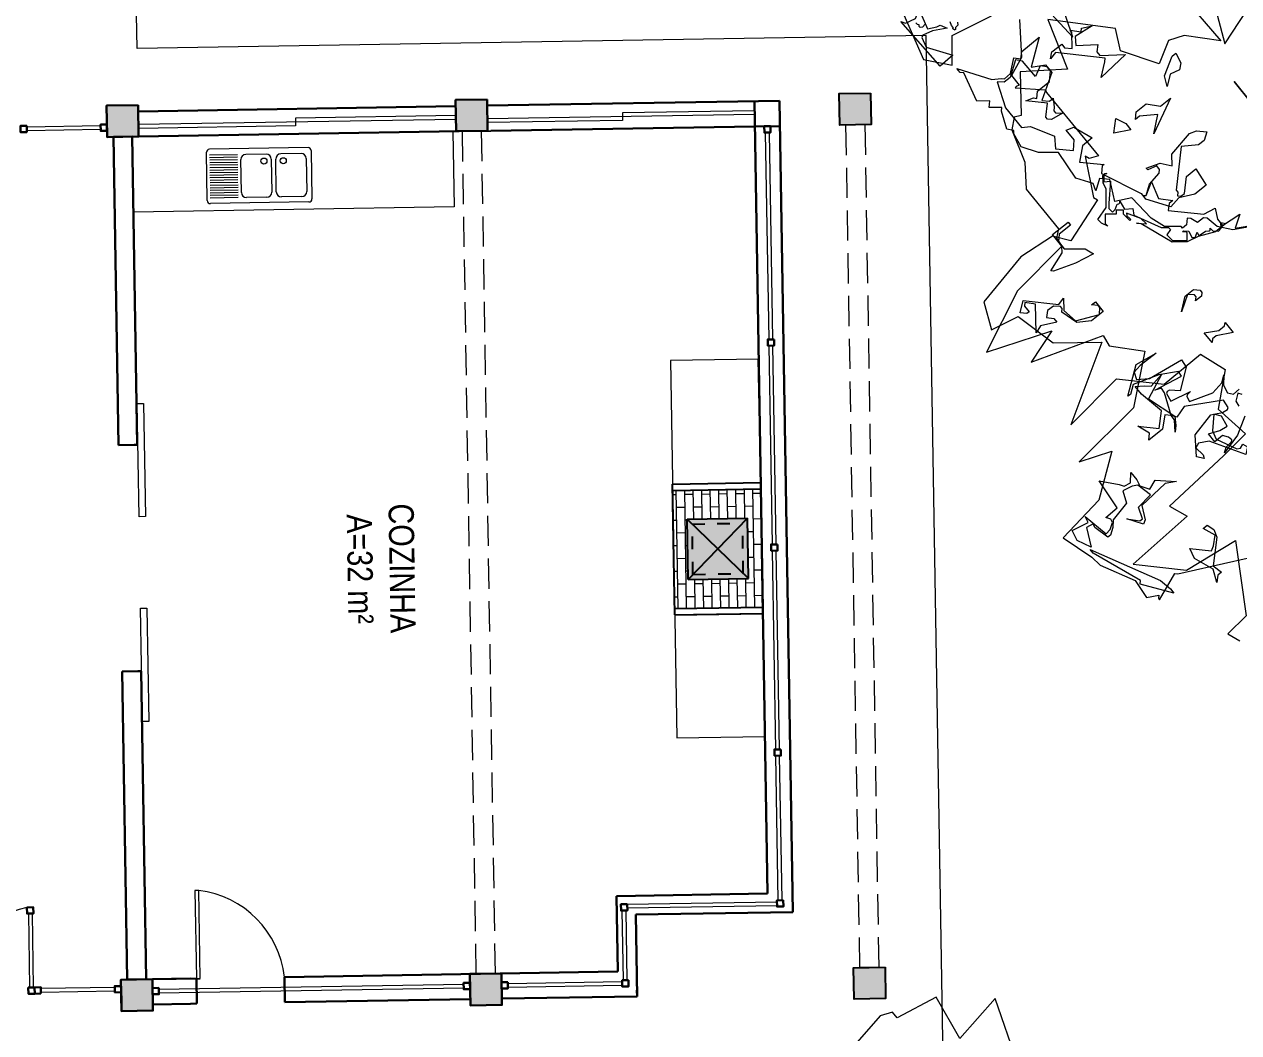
# Model space of a CAD drawing. Header units: metres. Extents: x -71 to 881, y -503 to 661.
# Drawn here: x 206.43 to 216.08, y -213.53 to -205.51 of the extents above; entities that cross this region are included whole.
import ezdxf

# ---------------------------------------------------------------- set-up
doc = ezdxf.new("R2010")
doc.units = ezdxf.units.M
doc.linetypes.add('ACAD_ISO02W100', pattern=[15, 12, -3])
doc.linetypes.add('HIDDEN2', pattern=[0.1875, 0.125, -0.0625])
for name, color, linetype, lineweight in [('02. Paredes', 6, 'Continuous', 30), ('03. Esquadria janelas', 2, 'Continuous', 15), ('03. Esquadria Porta', 2, 'Continuous', 15), ('04. Pisos', 8, 'Continuous', 5), ('05. Textos', 5, 'Continuous', 0), ('07. Mobiliário', 51, 'Continuous', 5), ('08. Projeção', 1, 'ACAD_ISO02W100', 5)]:
    doc.layers.add(name, color=color, linetype=linetype, lineweight=lineweight)
doc.layers.add('ARBRE', color=100, linetype='Continuous', lineweight=13, true_color=0x00ff3f)
doc.layers.add('Cobertura', color=2, linetype='Continuous')
doc.styles.add('ESC 1.100', font='ARIALN.TTF', dxfattribs={"height": 0.2})

# ---------------------------------------------------------------- blocks, each defined once
blk = doc.blocks.new('WMF2', base_point=(0, 0.01))
at = {"color": 251, "lineweight": 0, "true_color": 0x636466}
for points in [[(202.88, -101.16), (188.84, -101.73), (195.03, -95.86), (196.4, -92.3), (193.55, -87.25), (201.48, -82.18), (206.17, -84.52), (217.5, -73.62), (205.76, -70.03), (212.07, -61.12), (204.08, -54.99), (204.77, -53.52), (202.84, -51.25), (195.1, -48.95), (190.12, -45.33), (178.29, -45.44), (176.89, -43.78), (174.7, -43.59), (173.01, -29.2), (166.39, -14.78), (160.89, -29.58), (158.19, -21.39), (152.68, -38.14), (149.95, -37.75), (143.85, -43.43), (139.57, -38.33), (135.29, -33.25), (133.39, -15.7), (130.63, -23.1), (123.64, -13.73), (121.99, -1.9), (114.39, -4.34), (111.72, -4.67), (103.98, -8.76), (99.27, -8.35), (97.95, -10.89), (97.46, -10.41), (97.02, -10.37), (99.54, -16.88), (99.06, -17.38), (95.41, -24.9), (90.83, -34.32)], [(62.22, -27.79), (49.27, -24.43), (44.16, -28.75), (49.49, -33.04), (47.38, -42.86)], [(52.22, -53.02), (31.88, -54.47), (45.91, -59.56)], [(24.01, -87.6), (8.81, -80.93), (12.69, -92.64)], [(100.3, -13.3), (97.37, -13.9), (96.16, -13.9), (102.61, -9.16), (103.21, -9.75), (114.9, -5.14), (116, -5.14), (100.3, -13.3), (100.3, -13.3)], [(122.03, -4.59), (121.2, -8.62), (122.72, -8.94), (116.58, -10.22), (116.74, -11.56), (117.68, -13), (118.53, -13.17), (119.53, -12.5), (119.62, -15.95), (127.05, -16.59), (123.52, -19.64), (122.5, -20.31), (122.25, -21.93), (124.05, -23.52), (121.84, -23.52), (120.32, -23.2), (118.31, -24.55), (119.17, -26.74), (115.88, -30.39), (117.14, -28.09), (116.53, -20.76), (113.49, -19.25), (112.89, -18.34), (116.25, -16.14), (114.07, -18.14), (114, -18.92), (116.7, -19.9), (117.23, -23.8), (120.73, -22.94), (121.42, -21.76), (121.9, -19.39), (119.14, -18.3), (118.02, -13.51), (116.67, -12.35), (115.65, -10.82), (115.72, -10.05), (119.34, -9.11), (120.19, -9.29), (120.53, -7.61), (116.29, -5.59), (119.5, -4.04), (122.03, -4.59), (122.03, -4.59)], [(192.69, -188.7), (207.51, -193.95), (205.44, -181.84), (216.23, -183.49), (218.11, -173.58), (219.76, -173.52), (220.92, -170.8), (219.49, -162.84)], [(221.59, -68.47), (214.46, -63.39), (212.7, -59.01), (209.83, -58.98), (210.04, -58.28), (209.88, -57.88), (205.22, -63.07), (204.55, -62.86), (196.2, -62.98), (185.71, -63.11), (186.56, -61.11), (187.58, -60.7), (178.92, -56.25), (177.9, -56.66), (174.32, -45.95), (177.81, -43.34), (178.67, -34.61), (175.87, -21.54), (169.72, -18.91), (168.26, -25.61), (158.55, -28.14), (151.66, -37.02), (141.23, -19.49), (142.97, -34.33), (135.13, -42.17), (135.3, -53.01), (129.01, -55.27), (122.91, -48.29), (114.53, -49.68), (113.77, -42.55), (112.45, -25.61), (108.09, -27.35), (107.21, -10.78), (98.49, -19.49), (96.74, -32.59), (81.64, -23.67), (81.04, -17.76), (78.09, -18.94)], [(95.41, -24.9), (93.1, -25.5), (93.1, -24.4), (91.88, -23.19), (94.81, -24.4), (99.43, -22.59), (101.87, -23.19), (98.33, -26.72), (98.94, -27.82), (100.65, -29.64), (103.57, -28.43), (103.57, -29.64), (101.87, -30.26), (100.05, -29.64), (95.41, -24.9), (95.41, -24.9)], [(57.77, -28.84), (58.63, -30.3), (56.93, -35.37), (57.37, -30.33), (54.22, -29.5), (53.25, -31.47), (53.04, -32.3), (51.55, -33.16), (53.17, -30.11), (53.78, -27.79), (53.47, -27.25), (51.12, -26.63), (45.81, -30.31), (45.66, -26.44), (59.37, -25.77), (58.42, -26.33), (57.77, -28.84), (57.77, -28.84)], [(51.12, -35.83), (50.51, -35.51), (50.45, -34.8), (50.07, -34.49), (50.03, -34.34), (50.2, -34.23), (50.61, -34.11), (50.82, -34.33), (51.37, -34.3), (52.2, -34.62)], [(55.43, -29.76), (55.24, -28.88), (55.5, -28.39), (55.87, -28.34), (56.16, -28.62), (56.42, -28.33), (56.99, -28.28)], [(169.87, -28.84), (169.25, -28.23), (167.56, -28.23), (167.56, -27.6), (168.66, -26.5), (170.48, -28.84), (164.64, -34.67), (165.12, -36.39), (162.8, -34.67), (159.28, -35.28), (156.97, -40.52), (158.19, -41.62), (158.8, -41.62), (159.88, -40.52), (159.88, -41.62), (156.97, -41.62), (156.97, -38.21), (158.8, -35.28), (162.8, -34.07), (163.41, -34.67), (164.03, -34.67), (165.12, -33.45), (165.12, -31.75), (164.03, -30.53), (162.8, -31.75), (161.71, -31.75), (163.41, -28.23), (162.8, -26.5), (168.04, -30.53), (169.87, -28.84), (169.87, -28.84)], [(127.86, -39.54), (126.03, -38.33), (124.94, -37.24), (127.24, -38.94), (128.46, -38.94), (129.55, -37.85), (127.24, -35.41), (127.24, -31.39), (128.46, -32.48), (131.38, -31.39), (127.86, -34.91), (130.76, -37.85), (136.62, -36.62), (138.93, -36.62), (137.71, -38.33), (136.62, -39.54), (137.23, -43.08), (134.79, -37.24), (127.86, -39.54), (127.86, -39.54)], [(122.13, -54.73), (122.91, -54.15), (121.8, -52.67), (120.44, -52.47)], [(117.85, -52.09), (115.45, -48.04), (114.13, -43.19), (114.93, -44.29), (115.11, -45.98), (115.4, -46.38), (116.35, -46.16), (117.52, -45.28), (117.5, -42.97), (119.86, -43.05), (118.8, -45.54), (118.53, -47.44), (121.17, -47.9), (122.64, -46.8), (121.69, -48.6), (121.49, -49.97), (121.78, -50.35), (123.77, -50.57), (128.28, -42.59), (127.38, -39.75), (128.46, -38.94), (133.52, -40.99), (134.82, -41.11), (135.39, -39.6), (134.06, -46.44), (135.36, -46.55), (137.61, -42.55), (139.52, -36.52), (138.12, -34.62), (138.22, -33.95), (142.72, -39.97), (141.89, -45.21), (141.95, -40.55), (141.61, -38.48), (139.96, -37.89), (138.27, -40.36), (137.04, -48.82), (135.07, -48.6), (131.68, -44.07), (133.27, -42.27), (133.42, -41.67), (133.14, -41.28), (131.16, -40.93), (130.09, -45.87), (129.9, -44.79), (129.67, -44.48), (128.38, -44.23), (126.63, -49.66), (127.08, -52.73), (128.25, -54.29), (126.47, -52.71), (124.5, -52.36), (123.39, -53.17), (123.49, -54.92)], [(122.64, -46.8), (119.8, -44.2), (117.78, -43.62), (113.05, -45.94), (112.69, -46.71), (113.05, -47.75), (111.9, -48.16), (110.76, -46.76), (118.41, -42.1), (119.56, -39.88), (119.15, -38.74), (116.82, -39.05), (116.04, -38.68), (117.45, -37.54), (121.56, -40.46), (122.95, -46.17), (122.64, -46.8), (122.64, -46.8)], [(174.7, -43.59), (178.13, -43.59), (178.13, -48.16), (177.26, -48.16), (177.26, -44.83), (176.02, -43.59), (173.91, -43.59), (170.9, -47.37), (168.8, -48.16), (169.68, -43.59), (171.36, -38.49), (171.81, -38.05), (173.47, -42.7), (174.7, -43.59), (174.7, -43.59)], [(220.57, -50.22), (221.79, -50.2), (214.78, -54.92), (213.59, -56.76), (213.1, -57.26), (213.13, -59.1), (215.47, -61.97), (214.27, -63.08), (215.5, -64.29), (215.56, -69.52), (211.34, -63.72), (209.67, -66.67), (207.37, -66.7), (203.77, -60.91), (202.56, -62.13), (202.58, -63.23), (200.85, -62.15), (200.24, -61.55), (199.64, -61.56), (198.56, -62.79), (199.01, -59.87), (199.61, -59.26), (200.21, -59.24), (202.55, -61.52), (206.05, -57.94), (205.47, -59.78), (204.85, -60.28), (206.1, -61.48), (206.14, -65.01), (207.85, -66.7), (209.07, -66.69), (210.27, -65.56), (209.03, -63.15), (213.66, -63.1), (214.86, -61.99), (212.51, -58.47), (212.49, -56.77), (213.57, -55.55), (207.7, -53.3), (201.85, -53.37), (200.78, -55.09), (195.57, -58.07), (193.11, -56.39), (190.24, -59.36), (192.08, -61.04), (195, -61.01), (194.41, -62.83), (189.81, -64.59), (189.77, -61.68), (187.3, -58.79), (183.33, -62.96), (183.33, -62.37), (182.1, -61.15), (172.77, -65.4), (172.29, -65.4), (171.68, -66.02), (173.43, -68.94), (169.39, -67.77), (166.98, -70.11), (166.96, -69.01), (165.85, -67.81), (160.08, -73.71), (159.5, -76.65), (157.18, -75.46), (155.35, -75.48), (154.92, -80.22), (153.06, -77.33), (150.8, -81.38)], [(150.8, -80.88), (153.05, -76.72), (155.95, -74.38), (158.86, -73.73), (159.47, -73.11), (159.44, -71.4), (161.14, -70.78), (161.73, -70.16), (160.64, -69.08), (160.62, -67.87), (161.11, -67.86), (163.5, -64.91), (166.9, -63.65), (173.36, -63.08), (175.14, -59.53), (179.8, -61.8), (181.48, -60.07), (179.75, -57.65), (181.46, -58.23), (184.95, -55.88), (192.02, -56.41), (194.9, -52.85), (198.42, -50.48), (201.82, -51.06), (202.43, -51.55), (203.66, -50.42), (207.69, -52.09), (208.3, -52.68), (210.1, -50.35), (211.21, -51.44), (213, -49.09), (219.97, -50.84), (220.57, -50.22), (220.57, -50.22)], [(147.98, -61.05), (146.87, -62.15), (146.26, -62.15), (145.66, -61.53), (145.66, -59.83), (146.26, -60.44), (146.87, -60.44), (147.98, -59.23), (145.66, -55.68), (147.98, -58.61), (147.98, -61.05), (147.98, -61.05)], [(156.89, -69.51), (157.43, -66.75), (159.56, -64.03), (167.3, -61.05), (168.14, -60.32), (166.54, -62.02), (168.32, -61.8), (171.36, -59.94), (170.42, -59.42), (170.47, -59.72), (169.59, -59.84), (169.56, -59.52), (171.59, -59.29), (172.31, -59.83), (173.34, -58.5), (172.64, -57.96), (174.22, -55.94), (172.57, -54.64), (171.71, -54.74), (173.12, -54.01), (174.29, -53.87), (175.3, -57.08), (178.61, -59.71), (180.18, -60.09), (181.49, -61.11), (181.56, -61.74), (181.3, -62.07), (181.53, -61.43), (180.22, -60.39), (179.42, -61.68), (175.68, -58.22), (174.72, -57.4), (173.53, -57.53), (173.65, -58.47), (174.34, -59.58), (174.13, -59.93), (174.18, -60.23), (174.45, -60.45), (172.34, -60.13), (171.33, -61.75), (169.98, -60.98), (163.78, -64.16), (162.73, -65.48), (162.11, -65.55), (161.63, -64.1), (159.84, -64.31), (157.76, -66.95), (159.09, -68.05), (159.4, -68.02), (159.94, -67.33), (159.98, -67.64), (159.15, -68.6), (157.6, -68.22), (157.12, -68.85), (157.81, -69.96), (157.22, -69.78), (156.92, -69.81), (156.81, -71.58), (156.27, -72.27), (156.3, -72.59), (156.65, -72.85), (155.79, -72.95), (154.94, -73.93), (155.05, -74.81), (156.1, -75.62), (155.22, -76.3), (155.18, -73.27), (156.89, -69.51), (156.89, -69.51)], [(136.37, -58.45), (136.37, -57.37), (135.76, -56.76), (138.68, -56.76), (136.98, -59.69), (136.98, -61.39), (137.47, -62), (134.54, -62), (136.37, -58.45), (136.37, -58.45)], [(171.68, -66.02), (173.31, -68.24), (173.88, -71.59), (174.47, -72.18), (175.5, -72.18), (176.09, -69.97), (176.66, -69.97), (175.5, -73.22), (173.31, -74.97), (175.5, -76.59), (176.66, -82.74), (176.09, -84.36), (174.47, -86.09), (173.31, -84.36), (173.31, -82.74), (175.5, -79.36), (168.32, -72.18), (167.74, -72.18), (167.15, -71.59), (166.58, -72.18), (166.58, -73.22), (169.36, -76), (169.36, -78.78), (164.96, -78.33), (164.96, -74.97), (166.58, -71.59), (166.11, -68.82), (171.09, -65.45), (172.15, -65.45), (171.68, -66.02), (171.68, -66.02)], [(187.57, -69.19), (189.89, -71.62), (187.57, -72.72), (185.74, -72.72), (187.57, -69.19), (187.57, -69.19)], [(211.1, -72.56), (210.01, -72.56), (208.8, -73.77), (211.73, -76.09), (212.35, -76.09), (210.51, -77.8), (211.1, -78.4), (210.01, -80.71), (210.51, -76.09), (208.8, -74.88), (205.88, -79.01), (204.66, -77.8), (203.56, -77.8), (200.04, -82.55), (199.42, -74.88), (201.73, -77.8), (202.34, -78.4), (210.51, -70.25), (210.01, -68.43), (211.1, -69.64), (211.1, -72.56), (211.1, -72.56)], [(184.65, -79.77), (186.95, -76.25), (186.95, -75.04), (188.18, -76.25), (188.18, -79.17), (185.74, -81.48), (185.74, -84.42), (181.72, -76.25), (184.65, -79.77), (184.65, -79.77)], [(193.06, -90.68), (193.06, -91.77), (190.63, -91.29), (189.54, -90.08), (190.15, -87.76), (188.32, -85.45), (190.63, -86.53), (193.06, -90.68), (193.06, -90.68)], [(173.09, -98.24), (179.55, -98.24), (173.09, -98.24), (173.09, -98.24)]]:
    blk.add_lwpolyline(points, dxfattribs=at)
blk = doc.blocks.new('Churrasqueira')
at = {"layer": 'Cobertura', "ltscale": 0.8}
for p, q in [((176760.7952, 8246049.4988), (176761.8352, 8246049.4988)), ((176760.7952, 8246049.4988), (176760.7952, 8246048.7988)), ((176761.8352, 8246049.4988), (176761.8352, 8246048.7988)), ((176761.0752, 8246049.3888), (176761.0752, 8246048.9088)), ((176761.0752, 8246049.3888), (176761.5552, 8246049.3888)), ((176761.0752, 8246049.3888), (176761.5552, 8246048.9088)), ((176761.5552, 8246049.3888), (176761.0752, 8246048.9088)), ((176761.5552, 8246049.3888), (176761.5552, 8246048.9088)), ((176761.0752, 8246048.9088), (176761.5552, 8246048.9088)), ((176760.7952, 8246048.7988), (176761.8352, 8246048.7988))]:
    blk.add_line(p, q, dxfattribs=at)
at = {"layer": 'Cobertura', "color": 1, "ltscale": 0.8}
for p, q in [((176760.8452, 8246049.4988), (176760.8452, 8246048.7988)), ((176761.7852, 8246049.4988), (176761.7852, 8246048.7988))]:
    blk.add_line(p, q, dxfattribs=at)
at = {"layer": 'Cobertura', "color": 1, "linetype": 'HIDDEN2', "ltscale": 0.8}
for p, q in [((176761.1152, 8246049.3488), (176761.1152, 8246048.9488)), ((176761.1152, 8246049.3488), (176761.5152, 8246049.3488)), ((176761.5152, 8246049.3488), (176761.5152, 8246048.9488)), ((176761.1152, 8246048.9488), (176761.5152, 8246048.9488))]:
    blk.add_line(p, q, dxfattribs=at)

msp = doc.modelspace()

# ---------------------------------------------------------------- hatches: boundary and pattern name
at = {"layer": '02. Paredes'}
h = msp.add_hatch(color=256, dxfattribs=at)
h.dxf.hatch_style = 1
h.paths.add_polyline_path([(212.9083, -206.3119), (213.1583, -206.3077), (213.1542, -206.0578), (212.9042, -206.0619)])
h.paths.add_polyline_path([(210.1046, -206.1079), (209.8546, -206.112), (209.8587, -206.362), (210.1087, -206.3579)])
h.paths.add_polyline_path([(209.973, -213.311), (210.2229, -213.3069), (210.2188, -213.057), (209.9689, -213.0611)])
h.paths.add_polyline_path([(213.0226, -213.2609), (213.2725, -213.2568), (213.2684, -213.0068), (213.0184, -213.0109)])
h = msp.add_hatch(color=256, dxfattribs=at)
h.dxf.hatch_style = 1
h.paths.add_polyline_path([(207.0841, -206.4076), (207.3341, -206.4035), (207.33, -206.1535), (207.08, -206.1576)])
h.paths.add_polyline_path([(207.1983, -213.3567), (207.4483, -213.3526), (207.4442, -213.1026), (207.1942, -213.1067)])
at = {"layer": '07. Mobiliário'}
h = msp.add_hatch(dxfattribs=at)
h.set_pattern_fill('AR-BRSTD,_O', color=256, scale=0.001, angle=-269.05816)
h.set_pattern_definition([(90.9418414841, (8248051.47611, -41402.743144), (-0.0677326477616, -0.00111350547356), []), (180.941841484, (8248051.47611, -41402.74314), (-0.0660625983075, -0.1026997788318), [0.0677418, -0.0677418])])
h.paths.add_polyline_path([(211.5809, -209.2165), (211.5963, -210.1563), (212.2962, -210.1448), (212.2808, -209.2049)])
h.paths.add_polyline_path([(211.6946, -209.4446), (212.1746, -209.4367), (212.1825, -209.9167), (211.7025, -209.9245)], flags=16)
h.paths.add_polyline_path([(211.7353, -209.4839), (212.1352, -209.4774), (212.1418, -209.8773), (211.7419, -209.8839)], flags=0)
h = msp.add_hatch(color=256, dxfattribs=at)
h.dxf.hatch_style = 2
h.paths.add_polyline_path([(211.7025, -209.9245), (211.6946, -209.4446), (212.1746, -209.4367), (212.1825, -209.9167)])

# ---------------------------------------------------------------- linework, layer by layer
for p, q in [((207.3308, -206.2035), (207.3341, -206.4035)), ((209.8837, -206.3616), (210.1337, -206.3575)), ((212.272, -208.6726), (212.2638, -208.1727)), ((212.3049, -210.6724), (212.3131, -211.1723)), ((206.4972, -212.5306), (206.4472, -212.5314)), ((206.498, -212.5806), (206.488, -212.5807)), ((207.4442, -213.1026), (207.8241, -213.0963)), ((207.7442, -213.0977), (207.4442, -213.1026))]:
    msp.add_line(p, q)
for points in [[(213.1542, -206.0578), (213.1583, -206.3077), (212.9083, -206.3119), (212.9042, -206.0619)], [(213.2684, -213.0068), (213.2725, -213.2568), (213.0226, -213.2609), (213.0184, -213.0109)]]:
    msp.add_lwpolyline(points, close=True)
at = {"layer": '02. Paredes'}
for p, q in [((212.4301, -206.1197), (210.1054, -206.1579)), ((212.2301, -206.123), (212.3337, -212.4221)), ((212.4301, -206.1197), (212.5361, -212.5688)), ((209.8554, -206.162), (207.3308, -206.2035)), ((207.0816, -206.2576), (207.0841, -206.4076)), ((209.8837, -206.3616), (207.3341, -206.4035)), ((210.1337, -206.3575), (212.2334, -206.3229)), ((212.2334, -206.3229), (212.4334, -206.3197)), ((207.2993, -208.8544), (207.1744, -208.8564)), ((207.2993, -208.8544), (207.1744, -208.8564)), ((207.2993, -208.8544), (207.3293, -208.8539)), ((207.3289, -210.6541), (207.204, -210.6562)), ((207.3289, -210.6541), (207.3589, -210.6537)), ((212.3337, -212.4221), (211.1338, -212.4418)), ((211.1338, -212.4418), (211.1437, -213.0418)), ((212.5361, -212.5688), (211.2863, -212.5894)), ((211.2863, -212.5894), (211.297, -213.2393)), ((211.1437, -213.0418), (208.4941, -213.0853)), ((207.1951, -213.1567), (207.1975, -213.3067)), ((207.4442, -213.1026), (207.7942, -213.0968)), ((207.7942, -213.0968), (207.7974, -213.2968)), ((208.4941, -213.0853), (208.4973, -213.2853)), ((209.9721, -213.2611), (208.4973, -213.2853)), ((211.297, -213.2393), (210.2221, -213.2569)), ((211.2961, -213.1893), (211.297, -213.2393)), ((207.7474, -213.2976), (207.4475, -213.3026)), ((207.7474, -213.2976), (207.7974, -213.2968))]:
    msp.add_line(p, q, dxfattribs=at)
for points in [[(210.1046, -206.1079), (210.1087, -206.3579), (209.8587, -206.362), (209.8546, -206.112)], [(207.33, -206.1535), (207.3341, -206.4035), (207.0841, -206.4076), (207.08, -206.1576)], [(207.0825, -206.3076), (207.0833, -206.3576), (207.0333, -206.3584), (207.0325, -206.3084)], [(206.445, -206.3181), (206.4459, -206.3681), (206.3959, -206.3689), (206.3951, -206.3189)], [(212.3584, -206.3209), (212.3592, -206.3709), (212.3092, -206.3717), (212.3084, -206.3217)], [(212.3862, -208.0157), (212.3871, -208.0657), (212.3371, -208.0665), (212.3363, -208.0165)], [(212.413, -209.6454), (212.4139, -209.6954), (212.3639, -209.6963), (212.363, -209.6463)], [(212.4398, -211.2752), (212.4407, -211.3252), (212.3907, -211.326), (212.3898, -211.276)], [(212.4596, -212.4749), (212.4604, -212.5249), (212.4104, -212.5257), (212.4096, -212.4757)], [(206.4472, -212.5314), (206.448, -212.5814), (206.498, -212.5806), (206.4972, -212.5306)], [(211.2192, -212.506), (211.2201, -212.556), (211.1701, -212.5568), (211.1692, -212.5068)], [(210.2188, -213.057), (210.2229, -213.3069), (209.973, -213.311), (209.9689, -213.0611)], [(206.4577, -213.1688), (206.4585, -213.2188), (206.5085, -213.218), (206.5076, -213.168)], [(206.5585, -213.2172), (206.5576, -213.1672), (206.5076, -213.168), (206.5085, -213.218)], [(207.1959, -213.2067), (207.1951, -213.1567), (207.1451, -213.1575), (207.1459, -213.2075)], [(207.4442, -213.1026), (207.4483, -213.3526), (207.1983, -213.3567), (207.1942, -213.1067)], [(207.4953, -213.1718), (207.4962, -213.2217), (207.4462, -213.2226), (207.4453, -213.1726)], [(209.9687, -213.1311), (209.9695, -213.1811), (209.9195, -213.1819), (209.9187, -213.1319)], [(210.27, -213.1261), (210.2708, -213.1761), (210.2208, -213.177), (210.22, -213.127)], [(211.2292, -213.1104), (211.23, -213.1604), (211.18, -213.1612), (211.1792, -213.1112)]]:
    msp.add_lwpolyline(points, close=True, dxfattribs=at)
for points in [[(207.1744, -208.8564), (207.1341, -206.4068), (207.2841, -206.4043), (207.3243, -208.854)], [(207.3539, -210.6537), (207.3942, -213.1034), (207.2442, -213.1059), (207.204, -210.6562)]]:
    msp.add_lwpolyline(points, dxfattribs=at)
at = {"layer": '03. Esquadria janelas'}
for p, q in [((212.2314, -206.198), (211.1815, -206.2152)), ((211.1815, -206.2152), (211.1825, -206.2752)), ((209.8572, -206.267), (207.3325, -206.3085)), ((208.5828, -206.318), (207.333, -206.3385)), ((209.8567, -206.237), (208.5818, -206.258)), ((208.5818, -206.258), (208.5828, -206.318)), ((212.2318, -206.228), (210.1071, -206.2629)), ((211.1825, -206.2752), (210.1076, -206.2929)), ((207.0326, -206.3184), (206.4452, -206.3281)), ((207.0331, -206.3484), (206.4457, -206.3581)), ((212.3463, -208.0163), (212.3192, -206.3715)), ((212.3763, -208.0158), (212.3492, -206.371)), ((212.373, -209.6461), (212.3471, -208.0663)), ((212.403, -209.6456), (212.3771, -208.0658)), ((212.3998, -211.2759), (212.3739, -209.6961)), ((212.4298, -211.2754), (212.4039, -209.6956)), ((212.4196, -212.4755), (212.4007, -211.3259)), ((212.4496, -212.475), (212.4307, -211.3254)), ((211.2192, -212.506), (212.4097, -212.4865)), ((206.458, -212.5812), (206.4677, -213.1686)), ((206.488, -212.5807), (206.4976, -213.1682)), ((211.1892, -213.111), (211.1801, -212.5567)), ((211.2192, -213.1105), (211.2101, -212.5562)), ((211.2197, -212.536), (212.4102, -212.5165)), ((207.1452, -213.1675), (206.5578, -213.1772)), ((207.4955, -213.1818), (209.9189, -213.1419)), ((207.496, -213.2117), (209.9193, -213.1719)), ((210.2701, -213.1361), (211.1793, -213.1212)), ((210.2706, -213.1661), (211.1798, -213.1512)), ((207.1457, -213.1975), (206.5583, -213.2072))]:
    msp.add_line(p, q, dxfattribs=at)
at = {"layer": '03. Esquadria Porta'}
for points in [[(207.3739, -208.5253), (207.3887, -209.4252), (207.3388, -209.426), (207.324, -208.5261)], [(207.4007, -210.1529), (207.4155, -211.0528), (207.3655, -211.0536), (207.3507, -210.1537)], [(207.8126, -212.3964), (207.7826, -212.3969), (207.7942, -213.0968), (207.8241, -213.0963)]]:
    msp.add_lwpolyline(points, close=True, dxfattribs=at)
at = {"layer": '04. Pisos'}
for p, q in [((207.3226, -205.7036), (207.3111, -205.0037)), ((213.5967, -205.6004), (207.3226, -205.7036)), ((213.7594, -215.4991), (213.5967, -205.6004))]:
    msp.add_line(p, q, dxfattribs=at)
at = {"layer": '07. Mobiliário'}
for p, q in [((209.8337, -206.3624), (209.8436, -206.9623)), ((208.682, -206.4916), (207.8982, -206.5045)), ((207.8809, -206.9128), (207.8746, -206.5288)), ((208.1209, -206.5483), (207.899, -206.552)), ((208.1212, -206.5684), (207.8993, -206.572)), ((208.1215, -206.5884), (207.8996, -206.5921)), ((208.152, -206.8487), (208.1477, -206.5867)), ((208.3487, -206.5434), (208.187, -206.546)), ((208.3894, -206.5827), (208.3937, -206.8447)), ((208.4295, -206.8441), (208.4252, -206.5821)), ((208.6262, -206.5388), (208.4645, -206.5415)), ((208.6668, -206.5782), (208.6711, -206.8401)), ((208.7064, -206.5152), (208.7127, -206.8991)), ((208.1219, -206.6085), (207.8999, -206.6121)), ((208.1222, -206.6285), (207.9003, -206.6322)), ((208.1225, -206.6486), (207.9006, -206.6522)), ((208.1228, -206.6686), (207.9009, -206.6723)), ((208.1232, -206.6886), (207.9013, -206.6923)), ((208.1235, -206.7087), (207.9016, -206.7123)), ((208.1238, -206.7287), (207.9019, -206.7324)), ((208.1242, -206.7488), (207.9023, -206.7524)), ((208.1245, -206.7688), (207.9026, -206.7725)), ((208.1248, -206.7889), (207.9029, -206.7925)), ((208.1251, -206.8089), (207.9032, -206.8126)), ((208.1255, -206.8289), (207.9036, -206.8326)), ((208.1258, -206.849), (207.9039, -206.8526)), ((208.1261, -206.869), (207.9042, -206.8727)), ((208.1265, -206.8891), (207.9046, -206.8927)), ((208.3543, -206.8853), (208.1927, -206.888)), ((208.6318, -206.8808), (208.4702, -206.8834)), ((209.8436, -206.9623), (207.2939, -207.0042)), ((208.6891, -206.9235), (207.9053, -206.9364)), ((212.2971, -210.1948), (211.7471, -210.2039))]:
    msp.add_line(p, q, dxfattribs=at)
for points in [[(212.3131, -211.1723), (212.2638, -208.1727), (211.5639, -208.1842), (211.6132, -211.1838)], [(211.5963, -210.1563), (211.5809, -209.2165), (212.2808, -209.2049), (212.2962, -210.1448)], [(211.7025, -209.9245), (211.6946, -209.4446), (212.1746, -209.4367), (212.1825, -209.9167)]]:
    msp.add_lwpolyline(points, close=True, dxfattribs=at)
for centre in [(208.3306, -206.5985), (208.4844, -206.596)]:
    msp.add_circle(centre, 0.0241, dxfattribs=at)
for points in [[(207.8982, -206.5045), (207.8849, -206.5047), (207.8743, -206.5156), (207.8746, -206.5288)], [(208.7064, -206.5152), (208.7062, -206.5019), (208.6953, -206.4914), (208.682, -206.4916)], [(208.187, -206.546), (208.1649, -206.5464), (208.1473, -206.5646), (208.1477, -206.5867)], [(208.3894, -206.5827), (208.389, -206.5606), (208.3708, -206.543), (208.3487, -206.5434)], [(208.4645, -206.5415), (208.4425, -206.5418), (208.4248, -206.56), (208.4252, -206.5821)], [(208.6668, -206.5782), (208.6665, -206.5561), (208.6483, -206.5385), (208.6262, -206.5388)], [(208.152, -206.8487), (208.1524, -206.8707), (208.1706, -206.8884), (208.1927, -206.888)], [(208.3543, -206.8853), (208.3764, -206.885), (208.394, -206.8668), (208.3937, -206.8447)], [(208.4295, -206.8441), (208.4299, -206.8662), (208.4481, -206.8838), (208.4702, -206.8834)], [(208.6318, -206.8808), (208.6539, -206.8804), (208.6715, -206.8622), (208.6711, -206.8401)], [(207.8809, -206.9128), (207.8811, -206.9261), (207.892, -206.9366), (207.9053, -206.9364)], [(208.6891, -206.9235), (208.7024, -206.9233), (208.713, -206.9124), (208.7127, -206.8991)]]:
    msp.add_open_spline(points, degree=3, dxfattribs=at)
at = {"layer": '08. Projeção', "ltscale": 0.02}
for points in [[(213.1083, -206.3086), (213.2184, -213.0077), (213.0684, -213.0101), (212.9583, -206.311)], [(210.0587, -206.3587), (210.1688, -213.0578), (210.0189, -213.0603), (209.9087, -206.3612)]]:
    msp.add_lwpolyline(points, close=True, dxfattribs=at)
at = {"layer": '08. Projeção'}
for centre, radius, start, end in [((207.7164, -213.1731), 0.7826, 6.44096, 82.93382), ((206.6248, -213.3205), 0.8089, 102.68377, 173.52207)]:
    msp.add_arc(centre, radius, start, end, dxfattribs=at)

# ---------------------------------------------------------------- block references
at = {"layer": '07. Mobiliário', "rotation": 90.94184148405952}
msp.add_blockref('Churrasqueira', (8248052.5202, -41402.726), dxfattribs=at)
at = {"layer": 'ARBRE', "color": 251, "lineweight": 5, "true_color": 0x636466, "xscale": 0.03451886634015593, "yscale": 0.03451886634015593, "zscale": 0.03451886634015593, "rotation": 128.5771086415459}
for p in [(213.9767, -207.6461), (217.2586, -212.9272), (213.3767, -223.0313)]:
    msp.add_blockref('WMF2', p, dxfattribs=at)

# ---------------------------------------------------------------- texts
at = {"layer": '05. Textos', "insert": (209.5293, -209.8345), "char_height": 0.2, "width": 6.866758, "attachment_point": 2, "rotation": 270.91158, "style": 'ESC 1.100'}
msp.add_mtext('COZINHA\\PA=32 m²', dxfattribs=at)

doc.saveas('drawing.dxf')
